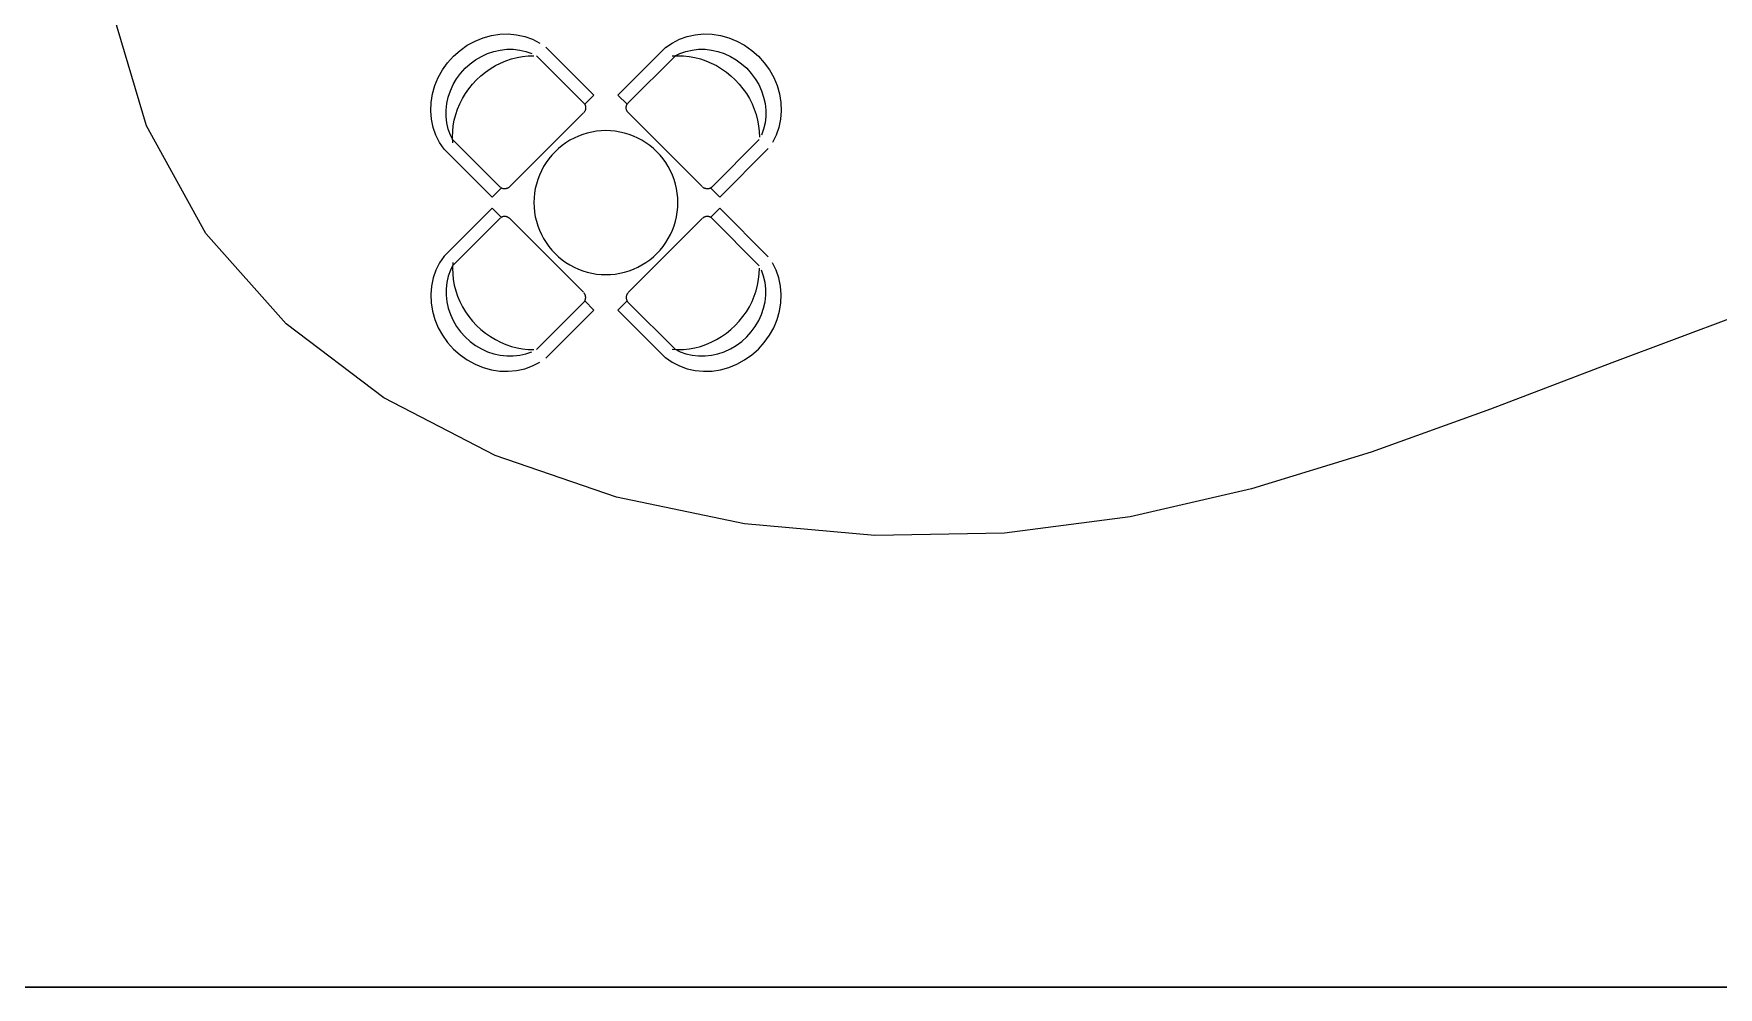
# Model space of a CAD drawing. Extents: x -81148 to 10972, y -53931 to 52487.
# Drawn here: x -34405 to -27385, y -32136 to -28163 of the extents above; entities that cross this region are included whole.
import ezdxf

# ---------------------------------------------------------------- set-up
doc = ezdxf.new("R2010")
doc.units = 0
doc.layers.get('0').update_dxf_attribs({"linetype": 'CONTINUOUS'})

msp = doc.modelspace()

# ---------------------------------------------------------------- linework, layer by layer
for p, q in [((-33935.5, -28547.5), (-34087.8, -28033.8)), ((-32628.1, -28232.6), (-32598, -28211.5)), ((-32598, -28211.5), (-32566, -28194)), ((-32566, -28194), (-32532.4, -28180.3)), ((-32532.4, -28180.3), (-32497.7, -28170.7)), ((-32497.7, -28170.7), (-32462.4, -28165.3)), ((-32462.4, -28165.3), (-32427.2, -28164.2)), ((-32427.2, -28164.2), (-32392.4, -28167.4)), ((-32392.4, -28167.4), (-32358.7, -28174.8)), ((-32358.7, -28174.8), (-32326.5, -28186.4)), ((-32326.5, -28186.4), (-32296.3, -28202)), ((-32070.7, -28419.5), (-32270.5, -28219.7)), ((-31970.2, -28419.5), (-31770.3, -28219.7)), ((-31772.4, -28221.3), (-31744.6, -28202)), ((-31744.6, -28202), (-31714.4, -28186.4)), ((-31714.4, -28186.4), (-31682.1, -28174.8)), ((-31682.1, -28174.8), (-31648.4, -28167.4)), ((-31648.4, -28167.4), (-31613.7, -28164.2)), ((-31613.7, -28164.2), (-31578.4, -28165.3)), ((-31578.4, -28165.3), (-31543.2, -28170.7)), ((-31543.2, -28170.7), (-31508.5, -28180.3)), ((-31508.5, -28180.3), (-31474.9, -28193.9)), ((-31474.9, -28193.9), (-31442.8, -28211.5)), ((-31442.8, -28211.5), (-31412.8, -28232.6)), ((-32701.6, -28314.1), (-32680.2, -28284.3)), ((-32680.2, -28284.3), (-32655.6, -28257)), ((-32655.6, -28257), (-32628.1, -28232.6)), ((-32607.1, -28307.4), (-32586.1, -28288.4)), ((-32586.1, -28288.4), (-32563.4, -28271.7)), ((-32563.4, -28271.7), (-32539.1, -28257.5)), ((-32539.1, -28257.5), (-32513.7, -28245.9)), ((-32513.7, -28245.9), (-32487.4, -28237)), ((-32487.4, -28237), (-32460.5, -28231.1)), ((-32481.2, -28296.3), (-32459.5, -28285.3)), ((-32460.5, -28231.1), (-32433.4, -28228.1)), ((-32459.5, -28285.3), (-32437.1, -28275.9)), ((-32437.1, -28275.9), (-32414.3, -28268.2)), ((-32433.4, -28228.1), (-32406.3, -28228.1)), ((-32414.3, -28268.2), (-32391, -28262.1)), ((-32406.3, -28228.1), (-32379.7, -28231.1)), ((-32391, -28262.1), (-32367.5, -28257.9)), ((-32379.7, -28231.1), (-32353.9, -28237)), ((-32367.5, -28257.9), (-32344, -28255.4)), ((-32353.9, -28237), (-32329.1, -28245.8)), ((-32344, -28255.4), (-32320.4, -28254.7)), ((-32112.4, -28452.7), (-32310.1, -28255)), ((-31928.5, -28452.7), (-31730.8, -28255)), ((-31743.8, -28255.8), (-31720.4, -28254.7)), ((-31735.2, -28257.4), (-31711.8, -28245.8)), ((-31720.4, -28254.7), (-31696.9, -28255.4)), ((-31711.8, -28245.8), (-31687, -28237)), ((-31696.9, -28255.4), (-31673.3, -28257.9)), ((-31687, -28237), (-31661.1, -28231.1)), ((-31673.3, -28257.9), (-31649.8, -28262.1)), ((-31661.1, -28231.1), (-31634.5, -28228.1)), ((-31649.8, -28262.1), (-31626.6, -28268.1)), ((-31634.5, -28228.1), (-31607.5, -28228.1)), ((-31626.6, -28268.1), (-31603.7, -28275.9)), ((-31607.5, -28228.1), (-31580.4, -28231.1)), ((-31603.7, -28275.9), (-31581.4, -28285.3)), ((-31581.4, -28285.3), (-31559.7, -28296.3)), ((-31580.4, -28231.1), (-31553.5, -28237)), ((-31553.5, -28237), (-31527.2, -28245.9)), ((-31527.2, -28245.9), (-31501.7, -28257.5)), ((-31501.7, -28257.5), (-31477.5, -28271.7)), ((-31477.5, -28271.7), (-31454.8, -28288.4)), ((-31454.8, -28288.4), (-31433.8, -28307.3)), ((-31412.8, -28232.6), (-31385.3, -28257)), ((-31385.3, -28257), (-31360.6, -28284.3)), ((-31360.6, -28284.3), (-31339.2, -28314.1)), ((-32733.4, -28379.5), (-32719.5, -28346)), ((-32719.5, -28346), (-32701.6, -28314.1)), ((-32657, -28375.3), (-32642.7, -28351.1)), ((-32642.7, -28351.1), (-32626, -28328.3)), ((-32626, -28328.3), (-32607.1, -28307.4)), ((-32576.1, -28373.1), (-32559.3, -28355.1)), ((-32559.3, -28355.1), (-32541.3, -28338.4)), ((-32541.3, -28338.4), (-32522.2, -28322.9)), ((-32522.2, -28322.9), (-32502.2, -28308.9)), ((-32502.2, -28308.9), (-32481.2, -28296.3)), ((-31559.7, -28296.3), (-31538.7, -28308.9)), ((-31538.7, -28308.9), (-31518.6, -28322.9)), ((-31518.6, -28322.9), (-31499.5, -28338.4)), ((-31499.5, -28338.4), (-31481.6, -28355.1)), ((-31481.6, -28355.1), (-31464.8, -28373.1)), ((-31433.8, -28307.3), (-31414.8, -28328.3)), ((-31414.8, -28328.3), (-31398.1, -28351.1)), ((-31398.1, -28351.1), (-31383.9, -28375.3)), ((-31339.2, -28314.1), (-31321.4, -28346)), ((-31321.4, -28346), (-31307.4, -28379.5)), ((-32749.1, -28449.4), (-32743.4, -28414.2)), ((-32743.4, -28414.2), (-32733.4, -28379.5)), ((-32683.4, -28454), (-32677.4, -28427.1)), ((-32677.4, -28427.1), (-32668.6, -28400.8)), ((-32668.6, -28400.8), (-32657, -28375.3)), ((-32618.1, -28433.2), (-32605.6, -28412.3)), ((-32605.6, -28412.3), (-32591.5, -28392.2)), ((-32591.5, -28392.2), (-32576.1, -28373.1)), ((-32108.5, -28457.3), (-32070.7, -28419.5)), ((-31932.4, -28457.3), (-31970.2, -28419.5)), ((-31464.8, -28373.1), (-31449.3, -28392.2)), ((-31449.3, -28392.2), (-31435.3, -28412.3)), ((-31435.3, -28412.3), (-31422.7, -28433.2)), ((-31383.9, -28375.3), (-31372.3, -28400.7)), ((-31372.3, -28400.7), (-31363.4, -28427.1)), ((-31363.4, -28427.1), (-31357.5, -28453.9)), ((-31307.4, -28379.5), (-31297.5, -28414.1)), ((-31297.5, -28414.1), (-31291.7, -28449.3)), ((-32750.6, -28484.6), (-32749.1, -28449.4)), ((-32747.7, -28519.4), (-32750.6, -28484.6)), ((-32686.4, -28508.1), (-32686.3, -28481.1)), ((-32686.3, -28481.1), (-32683.4, -28454)), ((-32652.3, -28523.4), (-32646.3, -28500.2)), ((-32646.3, -28500.2), (-32638.5, -28477.3)), ((-32638.5, -28477.3), (-32629.2, -28455)), ((-32629.2, -28455), (-32618.1, -28433.2)), ((-32421.1, -28800.3), (-32114.2, -28493.3)), ((-32111.6, -28490.4), (-32112.8, -28491.9)), ((-32112.4, -28452.7), (-32111.2, -28454)), ((-32110.4, -28488.8), (-32111.6, -28490.4)), ((-32111.2, -28454), (-32110, -28455.4)), ((-32109.3, -28487.2), (-32110.4, -28488.8)), ((-32110, -28455.4), (-32109, -28456.9)), ((-32108.4, -28485.5), (-32109.3, -28487.2)), ((-32109, -28456.9), (-32108.1, -28458.4)), ((-32107.5, -28483.7), (-32108.4, -28485.5)), ((-32108.1, -28458.4), (-32107.3, -28460)), ((-32106.8, -28481.9), (-32107.5, -28483.7)), ((-32107.3, -28460), (-32106.6, -28461.7)), ((-32106.2, -28480.1), (-32106.8, -28481.9)), ((-32106.6, -28461.7), (-32106, -28463.5)), ((-32105.6, -28478.3), (-32106.2, -28480.1)), ((-32106, -28463.5), (-32105.5, -28465.2)), ((-32105.3, -28476.4), (-32105.6, -28478.3)), ((-32105.5, -28465.2), (-32105.2, -28467)), ((-32105, -28474.5), (-32105.3, -28476.4)), ((-32105.2, -28467), (-32104.9, -28468.9)), ((-32104.9, -28472.6), (-32105, -28474.5)), ((-32104.9, -28468.9), (-32104.8, -28470.8)), ((-32104.8, -28470.8), (-32104.9, -28472.6)), ((-31936, -28470.7), (-31935.9, -28468.9)), ((-31936, -28472.6), (-31936, -28470.7)), ((-31935.9, -28474.5), (-31936, -28472.6)), ((-31935.9, -28468.9), (-31935.7, -28467)), ((-31935.6, -28476.4), (-31935.9, -28474.5)), ((-31935.7, -28467), (-31935.3, -28465.2)), ((-31935.2, -28478.3), (-31935.6, -28476.4)), ((-31935.3, -28465.2), (-31934.9, -28463.5)), ((-31934.7, -28480.1), (-31935.2, -28478.3)), ((-31934.9, -28463.5), (-31934.3, -28461.7)), ((-31934.1, -28481.9), (-31934.7, -28480.1)), ((-31934.3, -28461.7), (-31933.6, -28460)), ((-31933.3, -28483.7), (-31934.1, -28481.9)), ((-31933.6, -28460), (-31932.8, -28458.4)), ((-31932.5, -28485.5), (-31933.3, -28483.7)), ((-31932.8, -28458.4), (-31931.8, -28456.9)), ((-31931.5, -28487.2), (-31932.5, -28485.5)), ((-31931.8, -28456.9), (-31930.8, -28455.4)), ((-31930.5, -28488.8), (-31931.5, -28487.2)), ((-31930.8, -28455.4), (-31929.7, -28454)), ((-31929.3, -28490.4), (-31930.5, -28488.8)), ((-31928, -28491.9), (-31929.3, -28490.4)), ((-31926.7, -28493.3), (-31928, -28491.9)), ((-31619.7, -28800.3), (-31926.7, -28493.3)), ((-31422.7, -28433.2), (-31411.7, -28455)), ((-31411.7, -28455), (-31402.3, -28477.3)), ((-31402.3, -28477.3), (-31394.6, -28500.2)), ((-31394.6, -28500.2), (-31388.6, -28523.4)), ((-31357.5, -28453.9), (-31354.5, -28481.1)), ((-31354.5, -28481.1), (-31354.5, -28508.1)), ((-31290.3, -28484.6), (-31293.1, -28519.4)), ((-31291.7, -28449.3), (-31290.3, -28484.6)), ((-33688.1, -28995.7), (-33935.5, -28547.5)), ((-32740.6, -28553.3), (-32747.7, -28519.4)), ((-32729.4, -28585.6), (-32740.6, -28553.3)), ((-32683.4, -28534.7), (-32686.4, -28508.1)), ((-32677.4, -28560.5), (-32683.4, -28534.7)), ((-32668.6, -28585.3), (-32677.4, -28560.5)), ((-32659.7, -28594), (-32659, -28570.5)), ((-32659, -28570.5), (-32656.5, -28546.9)), ((-32656.5, -28546.9), (-32652.3, -28523.4)), ((-32059.6, -28569.6), (-32078.9, -28572.8)), ((-32040, -28567.7), (-32059.6, -28569.6)), ((-32020.4, -28567), (-32040, -28567.7)), ((-32000.8, -28567.7), (-32020.4, -28567)), ((-31981.3, -28569.6), (-32000.8, -28567.7)), ((-31961.9, -28572.8), (-31981.3, -28569.6)), ((-31388.6, -28523.4), (-31384.3, -28546.9)), ((-31384.3, -28546.9), (-31381.8, -28570.5)), ((-31381.8, -28570.5), (-31381.1, -28594)), ((-31363.4, -28560.5), (-31372.2, -28585.3)), ((-31357.5, -28534.7), (-31363.4, -28560.5)), ((-31354.5, -28508.1), (-31357.5, -28534.7)), ((-31300.2, -28553.3), (-31311.5, -28585.6)), ((-31293.1, -28519.4), (-31300.2, -28553.3)), ((-32714.2, -28616), (-32729.4, -28585.6)), ((-32695.2, -28644), (-32714.2, -28616)), ((-32494.9, -28843.8), (-32696.9, -28641.8)), ((-32657, -28608.8), (-32668.6, -28585.3)), ((-32658.6, -28617.4), (-32659.7, -28594)), ((-32461.8, -28802), (-32659.4, -28604.4)), ((-32218.2, -28641.5), (-32232.6, -28654.9)), ((-32203.1, -28629), (-32218.2, -28641.5)), ((-32187.1, -28617.6), (-32203.1, -28629)), ((-32170.4, -28607.2), (-32187.1, -28617.6)), ((-32153.1, -28598), (-32170.4, -28607.2)), ((-32135.2, -28589.9), (-32153.1, -28598)), ((-32116.9, -28582.9), (-32135.2, -28589.9)), ((-32098.1, -28577.2), (-32116.9, -28582.9)), ((-32078.9, -28572.8), (-32098.1, -28577.2)), ((-31942.8, -28577.2), (-31961.9, -28572.8)), ((-31924, -28582.9), (-31942.8, -28577.2)), ((-31905.6, -28589.9), (-31924, -28582.9)), ((-31887.7, -28598), (-31905.6, -28589.9)), ((-31870.4, -28607.2), (-31887.7, -28598)), ((-31853.8, -28617.6), (-31870.4, -28607.2)), ((-31837.8, -28629), (-31853.8, -28617.6)), ((-31822.6, -28641.5), (-31837.8, -28629)), ((-31808.3, -28654.9), (-31822.6, -28641.5)), ((-31579.1, -28802), (-31381.4, -28604.4)), ((-31545.9, -28843.8), (-31344, -28641.8)), ((-31311.5, -28585.6), (-31326.7, -28616)), ((-32269.9, -28700.4), (-32280.2, -28717)), ((-32258.4, -28684.4), (-32269.9, -28700.4)), ((-32246, -28669.2), (-32258.4, -28684.4)), ((-32232.6, -28654.9), (-32246, -28669.2)), ((-31794.9, -28669.2), (-31808.3, -28654.9)), ((-31782.4, -28684.4), (-31794.9, -28669.2)), ((-31771, -28700.4), (-31782.4, -28684.4)), ((-31760.6, -28717), (-31771, -28700.4)), ((-32304.5, -28770.6), (-32310.2, -28789.4)), ((-32297.6, -28752.2), (-32304.5, -28770.6)), ((-32289.5, -28734.3), (-32297.6, -28752.2)), ((-32280.2, -28717), (-32289.5, -28734.3)), ((-31751.4, -28734.3), (-31760.6, -28717)), ((-31743.3, -28752.2), (-31751.4, -28734.3)), ((-31736.3, -28770.6), (-31743.3, -28752.2)), ((-31730.6, -28789.4), (-31736.3, -28770.6)), ((-32494.9, -28843.8), (-32457.5, -28806.3)), ((-32459, -28804.4), (-32460.4, -28803.3)), ((-32457.6, -28805.4), (-32459, -28804.4)), ((-32456, -28806.4), (-32457.6, -28805.4)), ((-32454.4, -28807.2), (-32456, -28806.4)), ((-32452.7, -28807.9), (-32454.4, -28807.2)), ((-32451, -28808.5), (-32452.7, -28807.9)), ((-32449.2, -28808.9), (-32451, -28808.5)), ((-32447.4, -28809.3), (-32449.2, -28808.9)), ((-32445.5, -28809.5), (-32447.4, -28809.3)), ((-32443.7, -28809.6), (-32445.5, -28809.5)), ((-32441.8, -28809.6), (-32443.7, -28809.6)), ((-32439.9, -28809.4), (-32441.8, -28809.6)), ((-32438, -28809.2), (-32439.9, -28809.4)), ((-32436.2, -28808.8), (-32438, -28809.2)), ((-32434.3, -28808.3), (-32436.2, -28808.8)), ((-32432.5, -28807.7), (-32434.3, -28808.3)), ((-32430.7, -28806.9), (-32432.5, -28807.7)), ((-32429, -28806.1), (-32430.7, -28806.9)), ((-32427.3, -28805.1), (-32429, -28806.1)), ((-32425.6, -28804), (-32427.3, -28805.1)), ((-32424, -28802.9), (-32425.6, -28804)), ((-32422.5, -28801.6), (-32424, -28802.9)), ((-32421.1, -28800.3), (-32422.5, -28801.6)), ((-32319.8, -28847.4), (-32320.4, -28867)), ((-32317.9, -28827.9), (-32319.8, -28847.4)), ((-32314.7, -28808.5), (-32317.9, -28827.9)), ((-32310.2, -28789.4), (-32314.7, -28808.5)), ((-31726.2, -28808.5), (-31730.6, -28789.4)), ((-31723, -28827.9), (-31726.2, -28808.5)), ((-31721.1, -28847.4), (-31723, -28827.9)), ((-31720.4, -28867), (-31721.1, -28847.4)), ((-31616.8, -28802.9), (-31618.3, -28801.6)), ((-31615.2, -28804), (-31616.8, -28802.9)), ((-31613.6, -28805.1), (-31615.2, -28804)), ((-31611.9, -28806.1), (-31613.6, -28805.1)), ((-31610.1, -28806.9), (-31611.9, -28806.1)), ((-31608.4, -28807.6), (-31610.1, -28806.9)), ((-31606.5, -28808.3), (-31608.4, -28807.6)), ((-31604.7, -28808.8), (-31606.5, -28808.3)), ((-31602.8, -28809.2), (-31604.7, -28808.8)), ((-31600.9, -28809.4), (-31602.8, -28809.2)), ((-31599, -28809.6), (-31600.9, -28809.4)), ((-31597.2, -28809.6), (-31599, -28809.6)), ((-31595.3, -28809.5), (-31597.2, -28809.6)), ((-31593.5, -28809.3), (-31595.3, -28809.5)), ((-31591.6, -28808.9), (-31593.5, -28809.3)), ((-31589.9, -28808.4), (-31591.6, -28808.9)), ((-31588.1, -28807.9), (-31589.9, -28808.4)), ((-31586.5, -28807.2), (-31588.1, -28807.9)), ((-31584.8, -28806.3), (-31586.5, -28807.2)), ((-31583.3, -28805.4), (-31584.8, -28806.3)), ((-31545.9, -28843.8), (-31583.4, -28806.3)), ((-31581.8, -28804.4), (-31583.3, -28805.4)), ((-31580.4, -28803.3), (-31581.8, -28804.4)), ((-31579.1, -28802), (-31580.4, -28803.3)), ((-32494.9, -28890.3), (-32696.9, -29092.3)), ((-32494.9, -28890.3), (-32457.5, -28927.7)), ((-32320.4, -28867), (-32319.8, -28886.6)), ((-32319.8, -28886.6), (-32317.9, -28906.2)), ((-32317.9, -28906.2), (-32314.7, -28925.6)), ((-31726.2, -28925.6), (-31723, -28906.2)), ((-31723, -28906.2), (-31721.1, -28886.6)), ((-31721.1, -28886.6), (-31720.4, -28867)), ((-31545.9, -28890.3), (-31583.4, -28927.7)), ((-31545.9, -28890.3), (-31344, -29092.2)), ((-32461.8, -28932), (-32659.4, -29129.7)), ((-32459, -28929.7), (-32460.4, -28930.8)), ((-32457.6, -28928.6), (-32459, -28929.7)), ((-32456, -28927.7), (-32457.6, -28928.6)), ((-32454.4, -28926.9), (-32456, -28927.7)), ((-32452.7, -28926.2), (-32454.4, -28926.9)), ((-32451, -28925.6), (-32452.7, -28926.2)), ((-32449.2, -28925.1), (-32451, -28925.6)), ((-32447.4, -28924.8), (-32449.2, -28925.1)), ((-32445.5, -28924.6), (-32447.4, -28924.8)), ((-32443.7, -28924.5), (-32445.5, -28924.6)), ((-32441.8, -28924.5), (-32443.7, -28924.5)), ((-32439.9, -28924.6), (-32441.8, -28924.5)), ((-32438, -28924.9), (-32439.9, -28924.6)), ((-32436.2, -28925.3), (-32438, -28924.9)), ((-32434.3, -28925.8), (-32436.2, -28925.3)), ((-32432.5, -28926.4), (-32434.3, -28925.8)), ((-32430.7, -28927.1), (-32432.5, -28926.4)), ((-32429, -28928), (-32430.7, -28927.1)), ((-32427.3, -28929), (-32429, -28928)), ((-32425.6, -28930), (-32427.3, -28929)), ((-32424, -28931.2), (-32425.6, -28930)), ((-32422.5, -28932.4), (-32424, -28931.2)), ((-32421.1, -28933.8), (-32422.5, -28932.4)), ((-32421.1, -28933.8), (-32114.1, -29240.7)), ((-32314.7, -28925.6), (-32310.2, -28944.7)), ((-32310.2, -28944.7), (-32304.5, -28963.5)), ((-32304.5, -28963.5), (-32297.6, -28981.8)), ((-32297.6, -28981.8), (-32289.5, -28999.7)), ((-31619.7, -28933.8), (-31926.7, -29240.7)), ((-31751.4, -28999.7), (-31743.3, -28981.8)), ((-31743.3, -28981.8), (-31736.3, -28963.5)), ((-31736.3, -28963.5), (-31730.6, -28944.7)), ((-31730.6, -28944.7), (-31726.2, -28925.6)), ((-31616.8, -28931.2), (-31618.3, -28932.4)), ((-31615.2, -28930), (-31616.8, -28931.2)), ((-31613.6, -28928.9), (-31615.2, -28930)), ((-31611.9, -28928), (-31613.6, -28928.9)), ((-31610.1, -28927.1), (-31611.9, -28928)), ((-31608.4, -28926.4), (-31610.1, -28927.1)), ((-31606.5, -28925.8), (-31608.4, -28926.4)), ((-31604.7, -28925.3), (-31606.5, -28925.8)), ((-31602.8, -28924.9), (-31604.7, -28925.3)), ((-31600.9, -28924.6), (-31602.8, -28924.9)), ((-31599, -28924.5), (-31600.9, -28924.6)), ((-31597.2, -28924.4), (-31599, -28924.5)), ((-31595.3, -28924.5), (-31597.2, -28924.4)), ((-31593.5, -28924.8), (-31595.3, -28924.5)), ((-31591.6, -28925.1), (-31593.5, -28924.8)), ((-31589.9, -28925.6), (-31591.6, -28925.1)), ((-31588.1, -28926.2), (-31589.9, -28925.6)), ((-31586.5, -28926.9), (-31588.1, -28926.2)), ((-31584.8, -28927.7), (-31586.5, -28926.9)), ((-31583.3, -28928.6), (-31584.8, -28927.7)), ((-31581.8, -28929.6), (-31583.3, -28928.6)), ((-31580.4, -28930.8), (-31581.8, -28929.6)), ((-31579.1, -28932), (-31580.4, -28930.8)), ((-31579.1, -28932), (-31381.4, -29129.7)), ((-33353.2, -29372.6), (-33688.1, -28995.7)), ((-32289.5, -28999.7), (-32280.2, -29017)), ((-32280.2, -29017), (-32269.9, -29033.7)), ((-32269.9, -29033.7), (-32258.4, -29049.7)), ((-32258.4, -29049.7), (-32246, -29064.8)), ((-31794.9, -29064.8), (-31782.4, -29049.7)), ((-31782.4, -29049.7), (-31771, -29033.7)), ((-31771, -29033.7), (-31760.6, -29017)), ((-31760.6, -29017), (-31751.4, -28999.7)), ((-32714.1, -29118), (-32729.4, -29148.4)), ((-32695.2, -29090), (-32714.1, -29118)), ((-32657, -29125.3), (-32668.6, -29148.7)), ((-32658.6, -29116.7), (-32659.7, -29140)), ((-32246, -29064.8), (-32232.6, -29079.2)), ((-32232.6, -29079.2), (-32218.2, -29092.6)), ((-32218.2, -29092.6), (-32203.1, -29105)), ((-32203.1, -29105), (-32187.1, -29116.5)), ((-32187.1, -29116.5), (-32170.4, -29126.8)), ((-32170.4, -29126.8), (-32153.1, -29136.1)), ((-31887.7, -29136.1), (-31870.4, -29126.8)), ((-31870.4, -29126.8), (-31853.8, -29116.5)), ((-31853.8, -29116.5), (-31837.8, -29105)), ((-31837.8, -29105), (-31822.6, -29092.6)), ((-31822.6, -29092.6), (-31808.3, -29079.2)), ((-31808.3, -29079.2), (-31794.9, -29064.8)), ((-31311.5, -29148.4), (-31326.7, -29118)), ((-32740.6, -29180.8), (-32747.7, -29214.6)), ((-32729.4, -29148.4), (-32740.6, -29180.8)), ((-32683.4, -29199.4), (-32686.3, -29226)), ((-32677.4, -29173.5), (-32683.4, -29199.4)), ((-32668.6, -29148.7), (-32677.4, -29173.5)), ((-32659.7, -29140), (-32659, -29163.6)), ((-32659, -29163.6), (-32656.5, -29187.2)), ((-32656.5, -29187.2), (-32652.3, -29210.6)), ((-32153.1, -29136.1), (-32135.2, -29144.2)), ((-32135.2, -29144.2), (-32116.9, -29151.1)), ((-32116.9, -29151.1), (-32098.1, -29156.8)), ((-32098.1, -29156.8), (-32078.9, -29161.3)), ((-32078.9, -29161.3), (-32059.6, -29164.5)), ((-32059.6, -29164.5), (-32040, -29166.4)), ((-32040, -29166.4), (-32020.4, -29167)), ((-32020.4, -29167), (-32000.8, -29166.4)), ((-32000.8, -29166.4), (-31981.3, -29164.5)), ((-31981.3, -29164.5), (-31961.9, -29161.3)), ((-31961.9, -29161.3), (-31942.8, -29156.8)), ((-31942.8, -29156.8), (-31924, -29151.1)), ((-31924, -29151.1), (-31905.6, -29144.2)), ((-31905.6, -29144.2), (-31887.7, -29136.1)), ((-31388.6, -29210.6), (-31384.3, -29187.1)), ((-31384.3, -29187.1), (-31381.8, -29163.6)), ((-31381.8, -29163.6), (-31381.1, -29140)), ((-31363.4, -29173.5), (-31372.2, -29148.7)), ((-31357.5, -29199.4), (-31363.4, -29173.5)), ((-31354.5, -29226), (-31357.5, -29199.4)), ((-31300.2, -29180.8), (-31311.5, -29148.4)), ((-31293.1, -29214.6), (-31300.2, -29180.8)), ((-32747.7, -29214.6), (-32750.6, -29249.4)), ((-32750.6, -29249.4), (-32749.1, -29284.7)), ((-32686.3, -29226), (-32686.3, -29253)), ((-32686.3, -29253), (-32683.3, -29280.1)), ((-32652.3, -29210.6), (-32646.3, -29233.9)), ((-32646.3, -29233.9), (-32638.5, -29256.7)), ((-32638.5, -29256.7), (-32629.1, -29279.1)), ((-32111.5, -29243.7), (-32112.8, -29242.2)), ((-32110.4, -29245.2), (-32111.5, -29243.7)), ((-32109.3, -29246.9), (-32110.4, -29245.2)), ((-32108.4, -29248.6), (-32109.3, -29246.9)), ((-32107.5, -29250.3), (-32108.4, -29248.6)), ((-32106.8, -29252.1), (-32107.5, -29250.3)), ((-32107.3, -29274), (-32106.6, -29272.3)), ((-32106.1, -29253.9), (-32106.8, -29252.1)), ((-32106.6, -29272.3), (-32106, -29270.6)), ((-32105.6, -29255.8), (-32106.1, -29253.9)), ((-32106, -29270.6), (-32105.5, -29268.8)), ((-32105.3, -29257.7), (-32105.6, -29255.8)), ((-32105.5, -29268.8), (-32105.2, -29267)), ((-32105, -29259.5), (-32105.3, -29257.7)), ((-32105.2, -29267), (-32104.9, -29265.2)), ((-32104.8, -29261.4), (-32105, -29259.5)), ((-32104.9, -29265.2), (-32104.8, -29263.3)), ((-32104.8, -29263.3), (-32104.8, -29261.4)), ((-31935.8, -29259.5), (-31936, -29261.4)), ((-31936, -29261.4), (-31936, -29263.3)), ((-31936, -29263.3), (-31935.9, -29265.2)), ((-31935.9, -29265.2), (-31935.7, -29267)), ((-31935.6, -29257.7), (-31935.8, -29259.5)), ((-31935.7, -29267), (-31935.3, -29268.8)), ((-31935.2, -29255.8), (-31935.6, -29257.7)), ((-31935.3, -29268.8), (-31934.9, -29270.6)), ((-31934.7, -29253.9), (-31935.2, -29255.8)), ((-31934.9, -29270.6), (-31934.3, -29272.3)), ((-31934.1, -29252.1), (-31934.7, -29253.9)), ((-31934.3, -29272.3), (-31933.6, -29274)), ((-31933.3, -29250.3), (-31934.1, -29252.1)), ((-31932.5, -29248.6), (-31933.3, -29250.3)), ((-31931.5, -29246.9), (-31932.5, -29248.6)), ((-31930.5, -29245.2), (-31931.5, -29246.9)), ((-31929.3, -29243.7), (-31930.5, -29245.2)), ((-31928, -29242.2), (-31929.3, -29243.7)), ((-31926.7, -29240.7), (-31928, -29242.2)), ((-31411.7, -29279.1), (-31402.3, -29256.7)), ((-31402.3, -29256.7), (-31394.6, -29233.9)), ((-31394.6, -29233.9), (-31388.6, -29210.6)), ((-31357.5, -29280.1), (-31354.5, -29253)), ((-31354.5, -29253), (-31354.5, -29226)), ((-31290.3, -29249.4), (-31293.1, -29214.6)), ((-31291.7, -29284.7), (-31290.3, -29249.4)), ((-32749.1, -29284.7), (-32743.4, -29319.9)), ((-32743.4, -29319.9), (-32733.4, -29354.5)), ((-32683.3, -29280.1), (-32677.4, -29307)), ((-32677.4, -29307), (-32668.6, -29333.3)), ((-32668.6, -29333.3), (-32657, -29358.7)), ((-32629.1, -29279.1), (-32618.1, -29300.8)), ((-32618.1, -29300.8), (-32605.6, -29321.8)), ((-32605.6, -29321.8), (-32591.5, -29341.9)), ((-32591.5, -29341.9), (-32576.1, -29360.9)), ((-32112.4, -29281.4), (-32310.1, -29479.1)), ((-32070.7, -29314.5), (-32270.5, -29514.4)), ((-32112.4, -29281.4), (-32111.2, -29280.1)), ((-32111.2, -29280.1), (-32110, -29278.7)), ((-32110, -29278.7), (-32109, -29277.2)), ((-32109, -29277.2), (-32108.1, -29275.6)), ((-32108.4, -29276.7), (-32070.7, -29314.5)), ((-32108.1, -29275.6), (-32107.3, -29274)), ((-31932.4, -29276.7), (-31970.2, -29314.5)), ((-31970.2, -29314.5), (-31770.3, -29514.4)), ((-31933.6, -29274), (-31932.8, -29275.6)), ((-31932.8, -29275.6), (-31931.8, -29277.2)), ((-31931.8, -29277.2), (-31930.8, -29278.7)), ((-31930.8, -29278.7), (-31929.7, -29280.1)), ((-31928.5, -29281.4), (-31730.8, -29479.1)), ((-31464.8, -29360.9), (-31449.3, -29341.8)), ((-31449.3, -29341.8), (-31435.3, -29321.8)), ((-31435.3, -29321.8), (-31422.7, -29300.8)), ((-31422.7, -29300.8), (-31411.7, -29279.1)), ((-31383.9, -29358.7), (-31372.3, -29333.3)), ((-31372.3, -29333.3), (-31363.4, -29307)), ((-31363.4, -29307), (-31357.5, -29280.1)), ((-31307.4, -29354.5), (-31297.5, -29319.9)), ((-31297.5, -29319.9), (-31291.7, -29284.7)), ((-27308.5, -29339.9), (-27828.8, -29535)), ((-32946, -29680.1), (-33353.2, -29372.6)), ((-32733.4, -29354.5), (-32719.4, -29388)), ((-32719.4, -29388), (-32701.6, -29419.9)), ((-32657, -29358.7), (-32642.7, -29383)), ((-32642.7, -29383), (-32626, -29405.7)), ((-32626, -29405.7), (-32607.1, -29426.7)), ((-32576.1, -29360.9), (-32559.3, -29378.9)), ((-32559.3, -29378.9), (-32541.3, -29395.7)), ((-32541.3, -29395.7), (-32522.2, -29411.1)), ((-32522.2, -29411.1), (-32502.1, -29425.2)), ((-31538.7, -29425.2), (-31518.6, -29411.1)), ((-31518.6, -29411.1), (-31499.5, -29395.7)), ((-31499.5, -29395.7), (-31481.5, -29378.9)), ((-31481.5, -29378.9), (-31464.8, -29360.9)), ((-31433.8, -29426.7), (-31414.8, -29405.7)), ((-31414.8, -29405.7), (-31398.1, -29383)), ((-31398.1, -29383), (-31383.9, -29358.7)), ((-31339.2, -29419.9), (-31321.4, -29388)), ((-31321.4, -29388), (-31307.4, -29354.5)), ((-32701.6, -29419.9), (-32680.2, -29449.8)), ((-32680.2, -29449.8), (-32655.6, -29477.1)), ((-32655.6, -29477.1), (-32628, -29501.5)), ((-32607.1, -29426.7), (-32586.1, -29445.7)), ((-32586.1, -29445.7), (-32563.3, -29462.4)), ((-32563.3, -29462.4), (-32539.1, -29476.6)), ((-32539.1, -29476.6), (-32513.7, -29488.2)), ((-32502.1, -29425.2), (-32481.2, -29437.8)), ((-32481.2, -29437.8), (-32459.5, -29448.8)), ((-32459.5, -29448.8), (-32437.1, -29458.2)), ((-32437.1, -29458.2), (-32414.2, -29465.9)), ((-32414.2, -29465.9), (-32391, -29471.9)), ((-32391, -29471.9), (-32367.5, -29476.2)), ((-32367.5, -29476.2), (-32344, -29478.6)), ((-32344, -29478.6), (-32320.4, -29479.3)), ((-31743.8, -29478.2), (-31720.4, -29479.3)), ((-31735.2, -29476.6), (-31711.7, -29488.2)), ((-31720.4, -29479.3), (-31696.9, -29478.6)), ((-31696.9, -29478.6), (-31673.3, -29476.2)), ((-31673.3, -29476.2), (-31649.8, -29471.9)), ((-31649.8, -29471.9), (-31626.6, -29465.9)), ((-31626.6, -29465.9), (-31603.7, -29458.2)), ((-31603.7, -29458.2), (-31581.4, -29448.8)), ((-31581.4, -29448.8), (-31559.6, -29437.7)), ((-31559.6, -29437.7), (-31538.7, -29425.2)), ((-31527.2, -29488.2), (-31501.7, -29476.6)), ((-31501.7, -29476.6), (-31477.5, -29462.3)), ((-31477.5, -29462.3), (-31454.7, -29445.6)), ((-31454.7, -29445.6), (-31433.8, -29426.7)), ((-31412.8, -29501.5), (-31385.3, -29477.1)), ((-31385.3, -29477.1), (-31360.6, -29449.8)), ((-31360.6, -29449.8), (-31339.2, -29419.9)), ((-32628, -29501.5), (-32598, -29522.6)), ((-32598, -29522.6), (-32566, -29540.1)), ((-32566, -29540.1), (-32532.3, -29553.8)), ((-32532.3, -29553.8), (-32497.7, -29563.3)), ((-32513.7, -29488.2), (-32487.4, -29497)), ((-32487.4, -29497), (-32460.5, -29503)), ((-32460.5, -29503), (-32433.4, -29506)), ((-32433.4, -29506), (-32406.3, -29506)), ((-32406.3, -29506), (-32379.7, -29503)), ((-32379.7, -29503), (-32353.9, -29497)), ((-32358.7, -29559.2), (-32326.5, -29547.6)), ((-32353.9, -29497), (-32329.1, -29488.2)), ((-32326.5, -29547.6), (-32296.3, -29532.1)), ((-31772.3, -29512.8), (-31744.6, -29532.1)), ((-31744.6, -29532.1), (-31714.3, -29547.6)), ((-31714.3, -29547.6), (-31682.1, -29559.2)), ((-31711.7, -29488.2), (-31687, -29497)), ((-31687, -29497), (-31661.1, -29503)), ((-31661.1, -29503), (-31634.5, -29506)), ((-31634.5, -29506), (-31607.5, -29506)), ((-31607.5, -29506), (-31580.4, -29503)), ((-31580.4, -29503), (-31553.5, -29497)), ((-31553.5, -29497), (-31527.2, -29488.2)), ((-31543.2, -29563.3), (-31508.5, -29553.7)), ((-31508.5, -29553.7), (-31474.9, -29540.1)), ((-31474.9, -29540.1), (-31442.8, -29522.6)), ((-31442.8, -29522.6), (-31412.8, -29501.5)), ((-27828.8, -29535), (-28333.9, -29727.7)), ((-32497.7, -29563.3), (-32462.4, -29568.7)), ((-32462.4, -29568.7), (-32427.2, -29569.8)), ((-32427.2, -29569.8), (-32392.4, -29566.7)), ((-32392.4, -29566.7), (-32358.7, -29559.2)), ((-31682.1, -29559.2), (-31648.4, -29566.6)), ((-31648.4, -29566.6), (-31613.6, -29569.8)), ((-31613.6, -29569.8), (-31578.4, -29568.7)), ((-31578.4, -29568.7), (-31543.2, -29563.3)), ((-32481.9, -29920.1), (-32946, -29680.1)), ((-28333.9, -29727.7), (-28831.6, -29906.4)), ((-31975.9, -30094.6), (-32481.9, -29920.1)), ((-28831.6, -29906.4), (-29329.8, -30059.7)), ((-31443.3, -30205.4), (-31975.9, -30094.6)), ((-29329.8, -30059.7), (-29836.4, -30176)), ((-29836.4, -30176), (-30359.3, -30243.8)), ((-30899.4, -30254.5), (-31443.3, -30205.4)), ((-30359.3, -30243.8), (-30899.4, -30254.5)), ((-40768.5, -32136.4), (-14707.9, -32136.4)), ((-14707.9, -32136.4), (-40768.5, -32136.4))]:
    msp.add_line(p, q)

doc.saveas('drawing.dxf')
